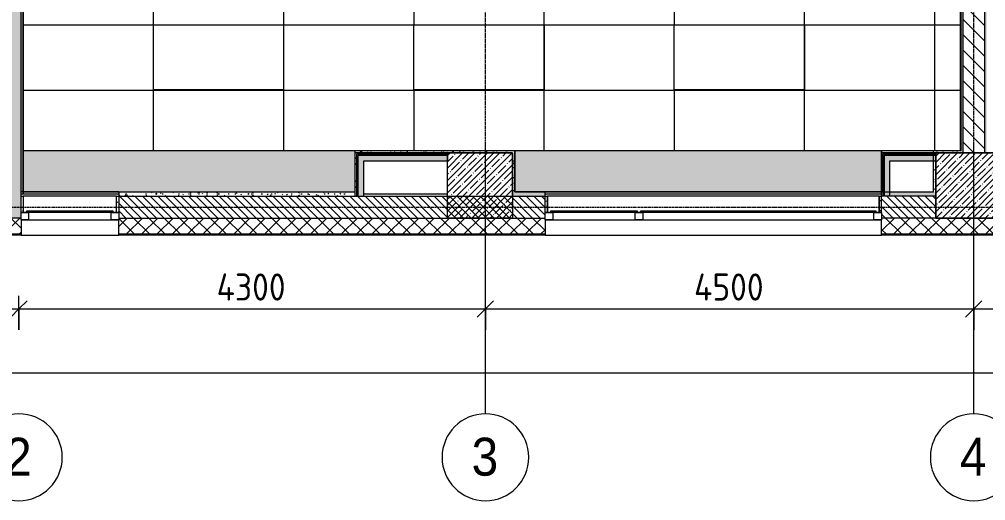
# Model space of a CAD drawing. Header units: millimetres. Extents: x -3917 to 185442, y -8553 to 29000.
# Drawn here: x 3714 to 12620, y -2706 to 1732 of the extents above; entities that cross this region are included whole.
import ezdxf

# ---------------------------------------------------------------- set-up
doc = ezdxf.new("R2010")
doc.units = ezdxf.units.MM
doc.linetypes.add('Осевая', pattern=[31.75, 6.35, -4.7625, 15.875, -4.7625])
for name, color, linetype, lineweight in [('A-ANNO-DIMS', 7, 'Continuous', 9), ('A-ANNO-DIMS-100', 7, 'Continuous', 9), ('A-CLNG-PATT', 7, 'Continuous', 9), ('A-GLAZ', 7, 'Continuous', 9), ('A-GLAZ-1', 7, 'Continuous', 13), ('A-WALL', 7, 'Continuous', 9), ('I-WALL', 7, 'Continuous', 9), ('Оси', 7, 'Continuous', 9), ('Оси-1', 7, 'Continuous', 20), ('Оси-2', 7, 'Осевая', 9)]:
    doc.layers.add(name, color=color, linetype=linetype, lineweight=lineweight)
for name, color, linetype, lineweight, true_color in [('A-ANNO-NOTE', 1, 'Continuous', 9, 0xff0000), ('A-CLNG-1', 7, 'Continuous', 9, 0xeaeaea), ('A-WALL-1', 7, 'Continuous', 9, 0x3c3c3c), ('A-WALL-2', 7, 'Continuous', 9, 0x535353), ('A-WALL-FNSH-1', 7, 'Continuous', 9, 0x3c3c3c), ('I-WALL-1', 7, 'Continuous', 9, 0x535353), ('S-COLS-1', 9, 'Continuous', 9, 0x808080), ('S-COLS-2', 7, 'Continuous', 9, 0x3c3c3c)]:
    doc.layers.add(name, color=color, linetype=linetype, lineweight=lineweight, true_color=true_color)
doc.layers.add('A-CLNG-PATT-1', color=7, linetype='Continuous', lineweight=9, transparency=1)
doc.styles.add('Arial', font='arial.ttf', dxfattribs={"width": 0.9, "height": 350})
doc.styles.add('ISOCPEUR', font='isocpeur.ttf', dxfattribs={"width": 0.9, "height": 250})
doc.dimstyles.new('ISO-2_5_0_9К_БОЛЬШОЙ', dxfattribs={"dimscale": 304.8, "dimtxt": 248.995294, "dimasz": 0.492126, "dimexe": 0.393701, "dimexo": 0.984252, "dimgap": 0, "dimtad": 1, "dimdec": 0, "dimrnd": 10, "dimzin": 0, "dimdsep": 46, "dimtxsty": 'ISOCPEUR', "dimblk1": 'OBLIQUE', "dimblk2": 'OBLIQUE', "dimsah": 1, "dimcen": 0.09, "dimdle": 0.393701, "dimazin": 0, "dimtfac": 1, "dimtdec": 4, "dimtix": 1, "dimtmove": 0, "dimatfit": 3, "dimfxl": 1, "dimtvp": 1, "dimtolj": 1, "dimtzin": 0, "dimarcsym": 2})
pattern_1 = [(45, (0, 0), (-57.02463, 57.02463), []), (45, (57.025, 0), (-57.02463, 57.02463), [100.806, -20.161, 3.353, -16.808])]
pattern_2 = [(0, (0, 0), (121.92, 30.48), [10.058, -81.382, 10.058, -81.382, -487.68]), (0, (0, 0), (121.92, 30.48), [-182.88, 10.058, -172.822, 10.058, -81.382, -213.36]), (0, (0, 0), (121.92, 30.48), [-457.2, 10.058, -50.902, 10.058, -142.342]), (120, (45.72, 15.24), (-87.356454, 90.34582), [10.058, -81.382, 10.058, -81.382, -487.68]), (120, (45.72, 15.24), (-87.356454, 90.34582), [-182.88, 10.058, -172.822, 10.058, -81.382, -213.36]), (120, (45.72, 15.24), (-87.356454, 90.34582), [-457.2, 10.058, -50.902, 10.058, -142.342]), (240, (60.96, 76.2), (-34.563546, -120.82582), [10.058, -81.382, 10.058, -81.382, -487.68]), (240, (60.96, 76.2), (-34.563546, -120.82582), [-182.88, 10.058, -172.822, 10.058, -81.382, -213.36]), (240, (60.96, 76.2), (-34.563546, -120.82582), [-457.2, 10.058, -50.902, 10.058, -142.342])]
pattern_3 = [(45, (0, 0), (-106.066, 106.066), []), (135, (0, 0), (-106.066, -106.066), [])]

# ---------------------------------------------------------------- blocks, each defined once
blk = doc.blocks.new('120_Окно_СКБ_2Ст - 120_Окно_СКБ_2Ст 3100х2500 _мал_створка слева_ 2-22446355-Сводный план потолков 2 этажа в осях 1-12')
at = {"layer": 'A-GLAZ'}
for p, q in [((1550, -57), (-1550, -57)), ((-1550, -127), (1550, -127))]:
    blk.add_line(p, q, dxfattribs=at)
at = {"layer": 'A-GLAZ-1'}
for p, q in [((-1550, -127), (-1550, -57)), ((-1550, -57), (-1480, -57)), ((-1480, -57), (-1480, -127)), ((650, -127), (650, -57)), ((650, -57), (720, -57)), ((720, -57), (720, -127)), ((1480, -127), (1480, -57)), ((1480, -57), (1550, -57)), ((1550, -57), (1550, -127)), ((-1480, -127), (-1550, -127)), ((-1500, -127), (-1500, -137)), ((-1500, -137), (670, -137)), ((670, -137), (-1500, -137)), ((-1430, -137), (-1430, -127)), ((600, -137), (600, -127)), ((720, -127), (650, -127)), ((670, -137), (670, -127)), ((700, -127), (700, -137)), ((700, -137), (1500, -137)), ((1500, -137), (700, -137)), ((770, -137), (770, -127)), ((1430, -137), (1430, -127)), ((1550, -127), (1480, -127)), ((1500, -137), (1500, -127))]:
    blk.add_line(p, q, dxfattribs=at)
blk = doc.blocks.new('120_Окно_СКБ_1Ст - 120_Окно_СКБ_1Ст 900х2500_h_-22445987-Сводный план потолков 2 этажа в осях 1-12')
at = {"layer": 'A-GLAZ'}
for p, q in [((450, -57), (-450, -57)), ((-450, -127), (450, -127))]:
    blk.add_line(p, q, dxfattribs=at)
at = {"layer": 'A-GLAZ-1'}
for p, q in [((-450, -127), (-450, -57)), ((-450, -57), (-380, -57)), ((-380, -57), (-380, -127)), ((380, -127), (380, -57)), ((380, -57), (450, -57)), ((450, -57), (450, -127)), ((-380, -127), (-450, -127)), ((-400, -127), (-400, -137)), ((-400, -137), (400, -137)), ((400, -137), (-400, -137)), ((-330, -137), (-330, -127)), ((330, -137), (330, -127)), ((450, -127), (380, -127)), ((400, -137), (400, -127))]:
    blk.add_line(p, q, dxfattribs=at)
blk = doc.blocks.new('Ось сетки - D8-29747960-Сводный план потолков 2 этажа в осях 1-12')
at = {"layer": 'Оси-1'}
for start, end in [(360, 180), (180, 360)]:
    blk.add_arc((0, 0), 4, start, end, dxfattribs=at)
blk = doc.blocks.new('DIMBLOCK1-Сводный план потолков 2 этажа в осях 1-12')
at = {"layer": 'A-ANNO-DIMS-100'}
for p, q in [((110, -1131.9), (110, -817.9)), ((3710, -1131.9), (3710, -817.9)), ((-10, -937.9), (3710, -937.9)), ((110, -937.9), (110, -1131.9)), ((3710, -937.9), (3710, -1131.9))]:
    blk.add_line(p, q, dxfattribs=at)
at = {"layer": 'A-ANNO-DIMS-100', "lineweight": 20}
for p, q in [((110, -937.9), (185, -862.9)), ((3710, -937.9), (3785, -862.9)), ((110, -937.9), (35, -1012.9)), ((3710, -937.9), (3635, -1012.9))]:
    blk.add_line(p, q, dxfattribs=at)
at = {"layer": 'A-ANNO-DIMS-100', "color": 0, "insert": (1594, -611.3), "char_height": 250, "width": 758.478, "attachment_point": 1, "line_spacing_factor": 1.149209, "style": 'ISOCPEUR'}
blk.add_mtext('3600', dxfattribs=at)
blk = doc.blocks.new('_Oblique')
at = {"color": 0, "linetype": 'ByBlock', "lineweight": -2}
blk.add_line((-0.5, -0.5), (0.5, 0.5), dxfattribs=at)
blk = doc.blocks.new('DIMBLOCK2-Сводный план потолков 2 этажа в осях 1-12')
at = {"layer": 'A-ANNO-DIMS-100'}
for p, q in [((3710, -1131.9), (3710, -817.9)), ((8010, -1131.9), (8010, -817.9)), ((3710, -937.9), (8010, -937.9)), ((3710, -937.9), (3710, -1131.9)), ((8010, -937.9), (8010, -1131.9))]:
    blk.add_line(p, q, dxfattribs=at)
at = {"layer": 'A-ANNO-DIMS-100', "lineweight": 20}
for p, q in [((3710, -937.9), (3785, -862.9)), ((8010, -937.9), (8085, -862.9)), ((3710, -937.9), (3635, -1012.9)), ((8010, -937.9), (7935, -1012.9))]:
    blk.add_line(p, q, dxfattribs=at)
at = {"layer": 'A-ANNO-DIMS-100', "color": 0, "insert": (5532, -611.3), "char_height": 250, "width": 787.208, "attachment_point": 1, "line_spacing_factor": 1.149209, "style": 'ISOCPEUR'}
blk.add_mtext('4300', dxfattribs=at)
blk = doc.blocks.new('DIMBLOCK3-Сводный план потолков 2 этажа в осях 1-12')
at = {"layer": 'A-ANNO-DIMS-100'}
for p, q in [((8010, -1131.9), (8010, -817.9)), ((12510, -1131.9), (12510, -817.9)), ((8010, -937.9), (12510, -937.9)), ((8010, -937.9), (8010, -1131.9)), ((12510, -937.9), (12510, -1131.9))]:
    blk.add_line(p, q, dxfattribs=at)
at = {"layer": 'A-ANNO-DIMS-100', "lineweight": 20}
for p, q in [((8010, -937.9), (8085, -862.9)), ((12510, -937.9), (12585, -862.9)), ((8010, -937.9), (7935, -1012.9)), ((12510, -937.9), (12435, -1012.9))]:
    blk.add_line(p, q, dxfattribs=at)
at = {"layer": 'A-ANNO-DIMS-100', "color": 0, "insert": (9932, -611.3), "char_height": 250, "width": 787.208, "attachment_point": 1, "line_spacing_factor": 1.149209, "style": 'ISOCPEUR'}
blk.add_mtext('4500', dxfattribs=at)
blk = doc.blocks.new('DIMBLOCK4-Сводный план потолков 2 этажа в осях 1-12')
at = {"layer": 'A-ANNO-DIMS-100'}
for p, q in [((12510, -1131.9), (12510, -817.9)), ((14010, -1131.9), (14010, -817.9)), ((12510, -937.9), (14010, -937.9)), ((12510, -937.9), (12510, -1131.9)), ((14010, -937.9), (14010, -1131.9))]:
    blk.add_line(p, q, dxfattribs=at)
at = {"layer": 'A-ANNO-DIMS-100', "lineweight": 20}
for p, q in [((12510, -937.9), (12585, -862.9)), ((14010, -937.9), (14085, -862.9)), ((12510, -937.9), (12435, -1012.9)), ((14010, -937.9), (13935, -1012.9))]:
    blk.add_line(p, q, dxfattribs=at)
at = {"layer": 'A-ANNO-DIMS-100', "color": 0, "insert": (12965.5, -611.3), "char_height": 250, "width": 706.764, "attachment_point": 1, "line_spacing_factor": 1.149209, "style": 'ISOCPEUR'}
blk.add_mtext('1500', dxfattribs=at)
blk = doc.blocks.new('DIMBLOCK12-Сводный план потолков 2 этажа в осях 1-12')
at = {"layer": 'A-ANNO-DIMS-100'}
for p, q in [((110, -1720.5), (110, -1406.5)), ((38310, -1720.5), (38310, -1406.5)), ((-10, -1526.5), (38430, -1526.5)), ((110, -1526.5), (110, -1720.5)), ((38310, -1526.5), (38310, -1720.5))]:
    blk.add_line(p, q, dxfattribs=at)
at = {"layer": 'A-ANNO-DIMS-100', "lineweight": 20}
for p, q in [((110, -1526.5), (185, -1451.5)), ((38310, -1526.5), (38385, -1451.5)), ((110, -1526.5), (35, -1601.5)), ((38310, -1526.5), (38235, -1601.5))]:
    blk.add_line(p, q, dxfattribs=at)
at = {"layer": 'A-ANNO-DIMS-100', "color": 0, "insert": (18815, -1199.9), "char_height": 250, "width": 948.097, "attachment_point": 1, "line_spacing_factor": 1.149209, "style": 'ISOCPEUR'}
blk.add_mtext('38200', dxfattribs=at)

msp = doc.modelspace()

# ---------------------------------------------------------------- hatches: boundary and pattern name
at = {"layer": 'A-CLNG-PATT'}
h = msp.add_hatch(dxfattribs=at)
h.set_pattern_fill('FP_85', color=256, style=0, pattern_type=2)
h.set_pattern_definition([(180, (2551, 3479.5), (-7e-14, -600), []), (270, (2551, 3479.5), (1200, 7e-14), [])])
h.paths.add_polyline_path([(12295, 521), (12389, 521), (12389, 7049), (11452, 7050), (11452, 7672), (10668, 7672), (10668, 7050), (9759, 7049), (9759, 7679), (8881, 7679), (8881, 7049), (8039, 7049), (8039, 7279), (7639, 7279), (7639, 7679), (3751, 7679), (3751, 521), (11683.7, 521)])
h.paths.add_polyline_path([(10949.9, 1080.3), (9749.9, 1080.3), (9749.9, 1680.3), (10949.9, 1680.3)])
h.paths.add_polyline_path([(8549.9, 1080.3), (7349.9, 1080.3), (7349.9, 1680.3), (8549.9, 1680.3)])
h.paths.add_polyline_path([(4949.9, 1080.3), (4949.9, 1680.3), (6149.9, 1680.3), (6149.9, 1080.3)])
h.paths.add_polyline_path([(10949.9, 3480.3), (9749.9, 3480.3), (9749.9, 4080.3), (10949.9, 4080.3)])
h.paths.add_polyline_path([(7349.9, 3480.3), (7349.9, 4080.3), (8549.9, 4080.3), (8549.9, 3480.3)])
h.paths.add_polyline_path([(4949.9, 3480.3), (4949.9, 4080.3), (6149.9, 4080.3), (6149.9, 3480.3)])
h.paths.add_polyline_path([(9749.9, 5880.3), (9749.9, 6480.3), (10949.9, 6480.3), (10949.9, 5880.3)])
h.paths.add_polyline_path([(8549.9, 5880.3), (7349.9, 5880.3), (7349.9, 6480.3), (8549.9, 6480.3), (8549.9, 6460.1)])
h.paths.add_polyline_path([(4949.9, 5880.3), (4949.9, 6480.3), (6149.9, 6480.3), (6149.9, 5880.3)])
at = {"layer": 'A-CLNG-PATT-1'}
h = msp.add_hatch(color=256, dxfattribs=at)
h.paths.add_polyline_path([(3751, 141), (6810, 141), (6810, 521), (3751, 521), (3751, 148.1)])
h.paths.add_polyline_path([(11659, 141), (11659, 521), (8281, 521), (8281, 141), (10461.2, 141)])
at = {"layer": 'A-WALL'}
h = msp.add_hatch(dxfattribs=at)
h.set_pattern_fill('FP_14', color=256, style=0, pattern_type=2)
h.set_pattern_definition([(135, (0, 0), (-35.35534, -35.35534), [])])
h.paths.add_polyline_path([(12160, -100), (12160, 100), (11660, 100), (11660, -100), (11683.7, -100)])
h.paths.add_polyline_path([(8560, -100), (8560, 100), (4630, 100), (4630, -100), (8016.2, -100)])
h = msp.add_hatch(dxfattribs=at)
h.set_pattern_fill('FP_12', color=256, style=0, pattern_type=2)
h.set_pattern_definition([(45, (0, 0), (-70.71068, 70.71068), []), (135, (0, 0), (-70.71068, -70.71068), [])])
h.paths.add_polyline_path([(38277.7, -250), (38277.7, -100), (37990, -100), (37990, -250)])
h.paths.add_polyline_path([(35890, -250), (35890, -100), (34770, -100), (34770, -250), (34911.8, -250)])
h.paths.add_polyline_path([(33870, -250), (33870, -100), (33010, -100), (33010, -250), (33689.3, -250)])
h.paths.add_polyline_path([(30632.9, -250), (30910, -250), (30910, -100), (29209.7, -100), (29209.7, -250), (30021.7, -250)])
h.paths.add_polyline_path([(26354.1, -250), (26409.7, -250), (26409.7, -100), (24810, -100), (24810, -250), (25131.6, -250)])
h.paths.add_polyline_path([(22710, -250), (22710, -100), (21610, -100), (21610, -250), (22686.5, -250)])
h.paths.add_polyline_path([(18810, -250), (18810, -100), (18160, -100), (18160, -250)])
h.paths.add_polyline_path([(17260, -250), (17260, -100), (16110, -100), (16110, -250), (16573.9, -250)])
h.paths.add_polyline_path([(13010, -250), (13010, -100), (11660, -100), (11660, -250), (12906.3, -250)])
h.paths.add_polyline_path([(8560, -250), (8560, -100), (4630, -100), (4630, -250), (8016.2, -250)])
h.paths.add_polyline_path([(3431.7, -250), (3730, -250), (3730, -100), (-260, -100), (-260, -250), (3126, -250)])
at = {"layer": 'I-WALL'}
h = msp.add_hatch(dxfattribs=at)
h.set_pattern_fill('FP_13', color=256, style=0, pattern_type=2)
h.set_pattern_definition(pattern_1)
h.paths.add_polyline_path([(3510, -100), (3730, -100), (3730, 7900), (3510, 7900), (3510, -48)])
h = msp.add_hatch(dxfattribs=at)
h.set_pattern_fill('FP_79', color=256, style=0, pattern_type=2)
h.set_pattern_definition(pattern_2)
h.paths.add_polyline_path([(3737.3, 140), (3750, 140), (3750, 7680), (3730, 7680), (3730, 140)])
h = msp.add_hatch(dxfattribs=at)
h.set_pattern_fill('FP_11', color=256, style=0, pattern_type=2)
h.set_pattern_definition([(135, (0, 0), (-70.7107, -70.7107), [])])
h.paths.add_polyline_path([(12610, 500), (12610, 7300), (12410, 7300), (12410, 500), (12600.6, 500)])
h = msp.add_hatch(dxfattribs=at)
h.set_pattern_fill('FP_79', color=256, style=0, pattern_type=2)
h.set_pattern_definition(pattern_2)
h.paths.add_polyline_path([(12610, 500), (12630, 500), (12630, 7300), (12610, 7300), (12610, 598.9)])
h = msp.add_hatch(dxfattribs=at)
h.set_pattern_fill('FP_79', color=256, style=0, pattern_type=2)
h.set_pattern_definition(pattern_2)
h.paths.add_polyline_path([(12390, 500), (12410, 500), (12410, 7070), (12390, 7070), (12390, 520)])
h = msp.add_hatch(dxfattribs=at)
h.set_pattern_fill('FP_79', color=256, style=0, pattern_type=2)
h.set_pattern_definition(pattern_2)
h.paths.add_polyline_path([(8260, 500), (8279.7, 500), (8280, 520)])
h.paths.add_polyline_path([(8016.2, 500), (8259.7, 500), (8280, 520), (6809, 520), (6810, 500)])
h = msp.add_hatch(dxfattribs=at)
h.set_pattern_fill('FP_80', color=256, style=0, pattern_type=2)
h.set_pattern_definition(pattern_3)
h.paths.add_polyline_path([(6822.5, 487.5), (7660, 487.5), (7660, 500), (6810, 500), (6810, 487.5)])
h = msp.add_hatch(dxfattribs=at)
h.set_pattern_fill('FP_80', color=256, style=0, pattern_type=2)
h.set_pattern_definition(pattern_3)
h.paths.add_polyline_path([(6822.5, 100), (6822.5, 487.5), (6810, 487.5), (6810, 100)])
h = msp.add_hatch(dxfattribs=at)
h.set_pattern_fill('FP_80', color=256, style=0, pattern_type=2)
h.set_pattern_definition(pattern_3)
h.paths.add_polyline_path([(6835, 475), (7660, 475), (7660, 487.5), (6822.5, 487.5), (6822.5, 475)])
h = msp.add_hatch(dxfattribs=at)
h.set_pattern_fill('FP_80', color=256, style=0, pattern_type=2)
h.set_pattern_definition(pattern_3)
h.paths.add_polyline_path([(6835, 100), (6835, 475), (6822.5, 475), (6822.5, 100)])
for points in [[(6885, 425), (7660, 425), (7660, 475), (6835, 475), (6835, 425)], [(11735, 425), (12160, 425), (12160, 475), (11685, 475), (11685, 425)], [(6885, 100), (6885, 425), (6835, 425), (6835, 100)], [(11735, 100), (11735, 425), (11685, 425), (11685, 100)]]:
    msp.add_hatch(color=256, dxfattribs=at).paths.add_polyline_path(points)
h = msp.add_hatch(dxfattribs=at)
h.set_pattern_fill('FP_79', color=256, style=0, pattern_type=2)
h.set_pattern_definition(pattern_2)
h.paths.add_polyline_path([(8259.7, 150), (8279.7, 150), (8279.7, 500), (8259.7, 500)])
h = msp.add_hatch(dxfattribs=at)
h.set_pattern_fill('FP_79', color=256, style=0, pattern_type=2)
h.set_pattern_definition(pattern_2)
h.paths.add_polyline_path([(8260, 140), (8280, 140), (8280, 500), (8260, 500)])
h = msp.add_hatch(dxfattribs=at)
h.set_pattern_fill('FP_80', color=256, style=0, pattern_type=2)
h.set_pattern_definition(pattern_3)
h.paths.add_polyline_path([(11660, 487.5), (12160, 487.5), (12160, 500), (11660, 500)])
h = msp.add_hatch(dxfattribs=at)
h.set_pattern_fill('FP_80', color=256, style=0, pattern_type=2)
h.set_pattern_definition(pattern_3)
h.paths.add_polyline_path([(11672.5, 100), (11672.5, 487.5), (11660, 487.5), (11660, 100)])
h = msp.add_hatch(dxfattribs=at)
h.set_pattern_fill('FP_80', color=256, style=0, pattern_type=2)
h.set_pattern_definition(pattern_3)
h.paths.add_polyline_path([(11683.7, 475), (12160, 475), (12160, 487.5), (11672.5, 487.5), (11672.5, 475)])
h = msp.add_hatch(dxfattribs=at)
h.set_pattern_fill('FP_80', color=256, style=0, pattern_type=2)
h.set_pattern_definition(pattern_3)
h.paths.add_polyline_path([(11683.7, 100), (11685, 100), (11685, 475), (11672.5, 475), (11672.5, 100)])
h = msp.add_hatch(dxfattribs=at)
h.set_pattern_fill('FP_79', color=256, style=0, pattern_type=2)
h.set_pattern_definition(pattern_2)
h.paths.add_polyline_path([(12140, 140), (12160, 140), (12160, 520), (12140, 520), (12140, 148.1)])
h = msp.add_hatch(dxfattribs=at)
h.set_pattern_fill('FP_79', color=256, style=0, pattern_type=2)
h.set_pattern_definition(pattern_2)
h.paths.add_polyline_path([(12390, 500), (12390, 520), (12160, 520), (12160, 500), (12295, 500)])
h = msp.add_hatch(dxfattribs=at)
h.set_pattern_fill('FP_79', color=256, style=0, pattern_type=2)
h.set_pattern_definition(pattern_2)
h.paths.add_polyline_path([(3750, -48), (3750, 100), (3730, 100), (3730, -48), (3737.3, -48)])
h = msp.add_hatch(dxfattribs=at)
h.set_pattern_fill('FP_79', color=256, style=0, pattern_type=2)
h.set_pattern_definition(pattern_2)
h.paths.add_polyline_path([(4630, -48), (4630, 100), (4610, 100), (4610, -48)])
h = msp.add_hatch(dxfattribs=at)
h.set_pattern_fill('FP_79', color=256, style=0, pattern_type=2)
h.set_pattern_definition(pattern_2)
h.paths.add_polyline_path([(6810, 100), (6810, 140), (4630, 140), (4630, 100), (6793.6, 100)])
h = msp.add_hatch(dxfattribs=at)
h.set_pattern_fill('FP_79', color=256, style=0, pattern_type=2)
h.set_pattern_definition(pattern_2)
h.paths.add_polyline_path([(12160, 100), (12160, 140), (11660, 140), (11660, 100), (11683.7, 100)])
h.paths.add_polyline_path([(8560, 100), (8560, 140), (8260, 140), (8260, 100)])
h = msp.add_hatch(dxfattribs=at)
h.set_pattern_fill('FP_79', color=256, style=0, pattern_type=2)
h.set_pattern_definition(pattern_2)
h.paths.add_polyline_path([(8580, -48), (8580, 100), (8560, 100), (8560, -48)])
h = msp.add_hatch(dxfattribs=at)
h.set_pattern_fill('FP_79', color=256, style=0, pattern_type=2)
h.set_pattern_definition(pattern_2)
h.paths.add_polyline_path([(11660, -48), (11660, 100), (11640, 100), (11640, -48)])
at = {"layer": 'S-COLS-1'}
h = msp.add_hatch(dxfattribs=at)
h.set_pattern_fill('FP_13', color=256, style=0, pattern_type=2)
h.set_pattern_definition(pattern_1)
h.paths.add_polyline_path([(7660, -100), (8260, -100), (8260, 500), (7660, 500)])
h = msp.add_hatch(dxfattribs=at)
h.set_pattern_fill('FP_13', color=256, style=0, pattern_type=2)
h.set_pattern_definition(pattern_1)
h.paths.add_polyline_path([(12160, -100), (12760, -100), (12760, 500), (12160, 500), (12160, 148.1)])

# ---------------------------------------------------------------- linework, layer by layer
at = {"layer": 'A-ANNO-NOTE'}
for p, q in [((4949.7, 1679.9), (6149.7, 1679.9)), ((4949.7, 1079.9), (4949.7, 1679.9)), ((6149.7, 1679.9), (6149.7, 1079.9)), ((7349.7, 1679.9), (8549.7, 1679.9)), ((7349.7, 1079.9), (7349.7, 1679.9)), ((8549.7, 1679.9), (8549.7, 1079.9)), ((9749.7, 1679.9), (10949.7, 1679.9)), ((9749.7, 1079.9), (9749.7, 1679.9)), ((10949.7, 1679.9), (10949.7, 1079.9)), ((6149.7, 1079.9), (4949.7, 1079.9)), ((8549.7, 1079.9), (7349.7, 1079.9)), ((10949.7, 1079.9), (9749.7, 1079.9))]:
    msp.add_line(p, q, dxfattribs=at)
at = {"layer": 'A-CLNG-1'}
for p, q in [((3751, 7679), (3751, 141)), ((4949.9, 1080.3), (4949.9, 1680.3)), ((4949.9, 1680.3), (6149.9, 1680.3)), ((6149.9, 1680.3), (6149.9, 1080.3)), ((7349.9, 1080.3), (7349.9, 1680.3)), ((7349.9, 1680.3), (8549.9, 1680.3)), ((8549.9, 1680.3), (8549.9, 1080.3)), ((9749.9, 1080.3), (9749.9, 1680.3)), ((9749.9, 1680.3), (10949.9, 1680.3)), ((10949.9, 1680.3), (10949.9, 1080.3)), ((6149.9, 1080.3), (4949.9, 1080.3)), ((8549.9, 1080.3), (7349.9, 1080.3)), ((10949.9, 1080.3), (9749.9, 1080.3)), ((3751, 521), (12389, 521)), ((3751, 141), (3751, 521)), ((3751, 141), (6810, 141)), ((4609, 100), (3751, 100)), ((3751, 100), (3751, -48)), ((11639, 100), (8581, 100)), ((8581, 100), (8581, -48))]:
    msp.add_line(p, q, dxfattribs=at)
at = {"layer": 'A-WALL'}
for p, q in [((3730, -48), (3730, 7900)), ((12410, 7300), (12410, 500)), ((12390, 7050), (12390, 520)), ((7660, 487.5), (6822.5, 487.5)), ((6822.5, 487.5), (6822.5, 100)), ((7660, 475), (6835, 475)), ((6835, 475), (6835, 100)), ((8280, 140), (8280, 520)), ((12160, 487.5), (11672.5, 487.5)), ((11672.5, 487.5), (11672.5, 100)), ((12160, 475), (11685, 475)), ((11685, 475), (11685, 100)), ((12390, 520), (12140, 520)), ((4610, 100), (8580, 100)), ((8560, 140), (8280, 140)), ((11640, 100), (11660, 100)), ((12160, 100), (11735, 100)), ((12160, -100), (11660, -100)), ((3730, -253), (-263, -253)), ((3730, -250), (-260, -250)), ((8560, -250), (4630, -250)), ((8560, -253), (4630, -253)), ((13010, -250), (11660, -250)), ((13010, -253), (11660, -253))]:
    msp.add_line(p, q, dxfattribs=at)
at = {"layer": 'A-WALL-1'}
for p, q in [((12610, 7300), (12610, 500)), ((6809, 500), (6809, 520.5)), ((6809, 520.5), (6810, 520.5)), ((8259.7, 500), (6809, 500)), ((6810, 100), (6810, 500)), ((7660, 500), (7660, 425)), ((8259.7, 150), (8259.7, 500)), ((8260, 100), (8260, 500)), ((8279.7, 520), (8280, 520)), ((12760, 500), (11660, 500)), ((12140, 140), (12140, 520)), ((12160, 500), (12160, -100)), ((7660, 425), (6885, 425)), ((6885, 425), (6885, 100)), ((12160, 425), (11735, 425)), ((11735, 425), (11735, 100)), ((3750, 140), (3730, 140)), ((3730, -48), (3730, 100)), ((3730, 100), (3750, 100)), ((3750, 100), (3750, -48)), ((4610, -48), (4610, 100)), ((4630, 140), (6810, 140)), ((4630, 140), (4630, -48)), ((8279.7, 150), (8259.7, 150)), ((8560, -48), (8560, 140)), ((8580, 100), (8580, -48)), ((11640, -48), (11640, 100)), ((11660, -48), (11660, 141)), ((11660, 140), (12140, 140)), ((11735, 100), (11660, 100)), ((3730, -100), (-110, -100)), ((3730, -118), (3730, -250)), ((4630, -100), (8560, -100)), ((4630, -250), (4630, -118)), ((8560, -118), (8560, -250)), ((11660, -250), (11660, -118)), ((12160, -100), (12760, -100))]:
    msp.add_line(p, q, dxfattribs=at)
at = {"layer": 'A-WALL-2'}
for p, q in [((3730, -258), (4630, -258)), ((8560, -258), (11660, -258))]:
    msp.add_line(p, q, dxfattribs=at)
at = {"layer": 'A-WALL-FNSH-1'}
for p, q in [((3750, 140), (3750, 7679)), ((12389, 521), (12389, 7049)), ((6809, 141), (6809, 500)), ((6810, 520), (6810, 521)), ((8279.7, 520), (6810, 520)), ((7639.5, 520), (7639.5, 521)), ((8279.7, 150), (8279.7, 520)), ((8280, 520), (8280, 521)), ((8280.7, 520), (8280.7, 150)), ((8281, 521), (8281, 141)), ((11659, 141), (11659, 521)), ((11660, 520), (11660, 141)), ((12140, 520), (11660, 520)), ((3751, 140), (3750, 140)), ((3750, 100), (3751, 100)), ((3751, 100), (3751, -48)), ((4609, -48), (4609, 100)), ((4609, 100), (4610, 100)), ((4630, 140), (4630, 141)), ((8280.7, 150), (8279.7, 150)), ((8281, 141), (11659, 141)), ((8580, 100), (8581, 100)), ((8581, 100), (8581, -48)), ((11639, -48), (11639, 100)), ((11639, 100), (11640, 100)), ((3730, -258), (-268, -258)), ((3730, -250), (3730, -258)), ((4630, -258), (4630, -250)), ((8560, -258), (4630, -258)), ((8560, -250), (8560, -258)), ((11660, -258), (11660, -250)), ((13010, -258), (11660, -258))]:
    msp.add_line(p, q, dxfattribs=at)
at = {"layer": 'I-WALL-1'}
for p, q in [((4630, 120), (3730, 120)), ((3750, 140), (3750, 120)), ((3751, 120), (3751, 141)), ((4630, 140), (3751, 140)), ((7660, 120), (6885, 120)), ((11660, 140), (8560, 140)), ((11660, 120), (8560, 120))]:
    msp.add_line(p, q, dxfattribs=at)
at = {"layer": 'S-COLS-2'}
for p, q in [((7660, -100), (7660, 500)), ((7660, 500), (8260, 500)), ((8260, 500), (8260, -100)), ((12160, -100), (12160, 500)), ((12160, 500), (12760, 500)), ((8260, -100), (7660, -100)), ((12760, -100), (12160, -100))]:
    msp.add_line(p, q, dxfattribs=at)
at = {"layer": 'Оси'}
for p, q in [((8010, -1906.3), (8010, 593.7)), ((12510, -1906.3), (12510, 593.7))]:
    msp.add_line(p, q, dxfattribs=at)
at = {"layer": 'Оси-2'}
for p, q in [((8010, 593.7), (8010, 24898.1)), ((12510, 593.7), (12510, 24898.1)), ((-599.2, 0), (35990, 0))]:
    msp.add_line(p, q, dxfattribs=at)

# ---------------------------------------------------------------- block references
at = {"layer": 'A-GLAZ', "rotation": 180}
for name, p in [('120_Окно_СКБ_1Ст - 120_Окно_СКБ_1Ст 900х2500_h_-22445987-Сводный план потолков 2 этажа в осях 1-12', (4180, -175)), ('120_Окно_СКБ_2Ст - 120_Окно_СКБ_2Ст 3100х2500 _мал_створка слева_ 2-22446355-Сводный план потолков 2 этажа в осях 1-12', (10110, -175))]:
    msp.add_blockref(name, p, dxfattribs=at)
at = {"layer": 'Оси-1', "xscale": 99.99999999999993, "yscale": 99.99999999999993, "zscale": 99.99999999999993}
for p in [(3710, -2306.3), (8010, -2306.3), (12510, -2306.3)]:
    msp.add_blockref('Ось сетки - D8-29747960-Сводный план потолков 2 этажа в осях 1-12', p, dxfattribs=at)

# ---------------------------------------------------------------- texts
at = {"layer": 'Оси', "char_height": 350, "width": 303.038, "attachment_point": 1, "style": 'Arial'}
for s, insert in [('\\fArial|b0|i0|c204|p34|;\\W.9;2', (3582.5, -2125.6)), ('\\fArial|b0|i0|c204|p34|;\\W.9;3', (7882.5, -2125.6)), ('\\fArial|b0|i0|c204|p34|;\\W.9;4', (12382.5, -2125.6))]:
    msp.add_mtext(s, dxfattribs=dict(at, insert=insert))

# ---------------------------------------------------------------- dimensions: what is measured, and where the dimension line sits
at = {"layer": 'A-ANNO-DIMS'}
for base, p1, p2, override, picture, middle in [((3710, -937.9), (110, -831.9), (3710, -831.9), {"dimpost": '<>', "dimfxl": 3599.999993}, 'DIMBLOCK1-Сводный план потолков 2 этажа в осях 1-12', (1910, -812.9)), ((8010, -937.9), (3710, -831.9), (8010, -831.9), {"dimpost": '<>', "dimfxl": 4299.999972}, 'DIMBLOCK2-Сводный план потолков 2 этажа в осях 1-12', (5860, -812.9)), ((12510, -937.9), (8010, -831.9), (12510, -831.9), {"dimpost": '<>', "dimfxl": 4500}, 'DIMBLOCK3-Сводный план потолков 2 этажа в осях 1-12', (10260, -812.9)), ((14010, -937.9), (12510, -831.9), (14010, -831.9), {"dimpost": '<>', "dimfxl": 1500}, 'DIMBLOCK4-Сводный план потолков 2 этажа в осях 1-12', (13260, -812.9)), ((38310, -1526.5), (110, -1420.5), (38310, -1420.5), {"dimpost": '<>', "dimfxl": 38199.999966}, 'DIMBLOCK12-Сводный план потолков 2 этажа в осях 1-12', (19210, -1401.5))]:
    dim = msp.add_linear_dim(base=base, p1=p1, p2=p2, dimstyle='ISO-2_5_0_9К_БОЛЬШОЙ', override=override, dxfattribs=at)
    dim.commit()
    dim.dimension.update_dxf_attribs({"geometry": picture, "text_midpoint": middle})

doc.saveas('drawing.dxf')
